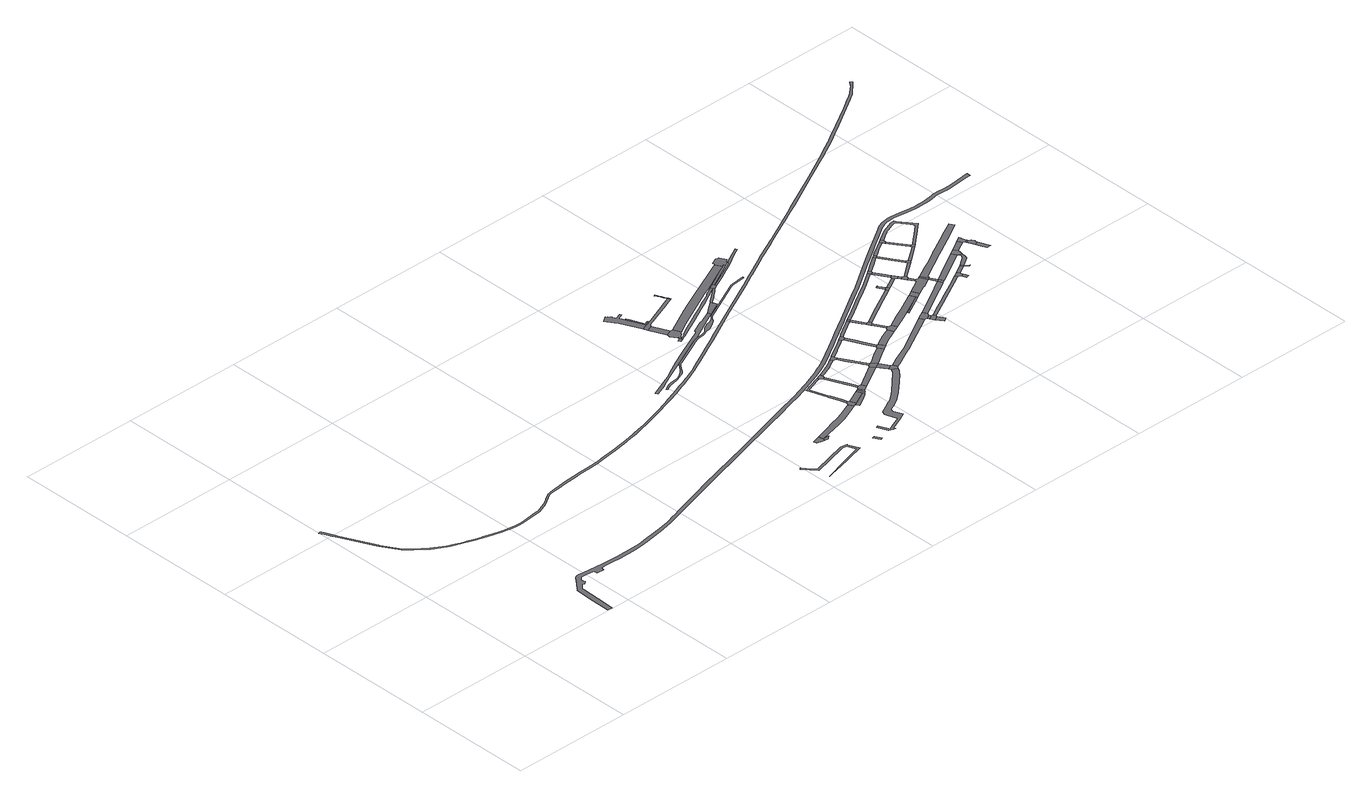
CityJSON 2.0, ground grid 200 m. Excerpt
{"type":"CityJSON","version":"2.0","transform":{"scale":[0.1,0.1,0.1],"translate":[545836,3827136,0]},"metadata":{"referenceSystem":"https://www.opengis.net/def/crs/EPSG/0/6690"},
"CityObjects":{
"road1":{"type":"Road","geometry":[{"type":"MultiSurface","lod":"1","boundaries":[[[0,1,2,3,4,5,6,7,8,9,10,11,12,13,14,15,16,17,18,19,20,21,22,23,24]]]}]},
"road2":{"type":"Road","geometry":[{"type":"MultiSurface","lod":"1","boundaries":[[[25,26,27,28,29,30,31]]]}]},
"road3":{"type":"Road","geometry":[{"type":"MultiSurface","lod":"1","boundaries":[[[32,33,31,30]]]}]},
"road4":{"type":"Road","attributes":{"RoadStructureAttribute.sectionType":"1"},"geometry":[{"type":"MultiSurface","lod":"1","boundaries":[[[34,35,36,37]]]}]},
"road5":{"type":"Road","attributes":{"RoadStructureAttribute.sectionType":"1"},"geometry":[{"type":"MultiSurface","lod":"1","boundaries":[[[38,39,40,41,42,43,44,25,31,45,46,47,48,49,50,51]]]}]},
"road6":{"type":"Road","attributes":{"RoadStructureAttribute.sectionType":"1"},"geometry":[{"type":"MultiSurface","lod":"1","boundaries":[[[52,53,54,55,56,57,58,59,60,61,62,63,64,65,66,67,68,69,70,71,72,73,74,75,76,77,78,79,80,81,82,83,84,85,86,87,88,89,90,91,92,93,94,95,96,97,98,99,100,101,102,103,104,105,106,107,108,109,110,111,112,113,114,115,116,117,118,119,120,121,122,123,124,125,126,127,128,129,130,131,132,133,134,135,136,137,138,139,140,141,142,143,144,145,146,147,148,149,150,151,152,153,154,155,156,157,158,159,160,161,162,163,164,165,166,167,168,169,170,171,172,173,174,175,176,177,178,179,180,181,182,183,184,185,186,187,188,189,190,191,192,193,194,195,196,197,198,199,200,201,202,203,204,205,206,207,208,209,210,211,212,213,214,215,216,217,218,219,220,221,222,223,224,225,226,227]]]}]},
"road7":{"type":"Road","attributes":{"RoadStructureAttribute.sectionType":"1"},"geometry":[{"type":"MultiSurface","lod":"1","boundaries":[[[228,229,230,231,232,233,234,235,236,237,238,239,240,241,242,243,244,245,246,247,248,249,250,251,252,253]]]}]},
"road8":{"type":"Road","attributes":{"RoadStructureAttribute.sectionType":"1"},"geometry":[{"type":"MultiSurface","lod":"1","boundaries":[[[254,255,256,257,258,259,260,261,262,263,264,265,266,267,268,269,270,271,272,273,274,275,276,277,278,279,280,281,282,283,284,285,286,287,288,289,290,291,292,293,294,295,296,297,298,299,300,301,302,303,304,305,306,307,308,309,310,311,312,313,314,315,316,317,318,319,320,321,322,323,324,325,326,327,328,329,330,331,332,333,334,335,336,337,338,339,340,341,342,343,344,345,346,347,348,349,350,351,352,353,354,355,356,357,358,359,360,361,362,363,364,365,366,367,368,369,370,371,372,373,374,375,376,377,378,379,380,381,382,383,384,385,386,387,388,389,390,391,392,393,394,395,396,397,398,399,400,401,402,403,404,405,406,407,408,409,410,411,412,413,414,415,416,417,418,419,420,421,422,423,424,425,426,427,428,429,430,431,432,433,434,435,436,437,438,439,440,441,442,443,444,445,446,447,448,449,450,451,452,453,454,455,456,457,458,459,460,461,462,463,464,465,466,467,468]]]}]},
"road9":{"type":"Road","geometry":[{"type":"MultiSurface","lod":"1","boundaries":[[[469,470,38,51,471,472]]]}]},
"road10":{"type":"Road","attributes":{"RoadStructureAttribute.sectionType":"1"},"geometry":[{"type":"MultiSurface","lod":"1","boundaries":[[[473,474,475,476,477,478,479,470,469,480,481,482,483,484,485,486]]]}]},
"road11":{"type":"Road","geometry":[{"type":"MultiSurface","lod":"1","boundaries":[[[487,488,489,490,491,492,493]]]}]},
"road12":{"type":"Road","geometry":[{"type":"MultiSurface","lod":"1","boundaries":[[[494,495,496,497,498,499,500,501,502,503,504,505,506,507,508,509,510,511,512,513,514,515,516,517,518]]]}]},
"road13":{"type":"Road","attributes":{"RoadStructureAttribute.sectionType":"1"},"geometry":[{"type":"MultiSurface","lod":"1","boundaries":[[[519,472,471,520]]]}]},
"road14":{"type":"Road","geometry":[{"type":"MultiSurface","lod":"1","boundaries":[[[521,522,523,524,525,526]]]}]},
"road15":{"type":"Road","geometry":[{"type":"MultiSurface","lod":"1","boundaries":[[[527,528,529,530]]]}]},
"road16":{"type":"Road","geometry":[{"type":"MultiSurface","lod":"1","boundaries":[[[530,529,531,532,533,534,535,536,537,538,521,526,539,540,541,542,543,544,545,546,547]]]}]},
"road17":{"type":"Road","geometry":[{"type":"MultiSurface","lod":"1","boundaries":[[[548,549,550,551,552,553,554,555]]]}]},
"road18":{"type":"Road","geometry":[{"type":"MultiSurface","lod":"1","boundaries":[[[556,519,520,487,493,557,558]]]}]},
"road19":{"type":"Road","geometry":[{"type":"MultiSurface","lod":"1","boundaries":[[[559,560,473,486,561,562,563]]]}]},
"road20":{"type":"Road","attributes":{"RoadStructureAttribute.sectionType":"1"},"geometry":[{"type":"MultiSurface","lod":"1","boundaries":[[[564,565,566,567,568,569,570,571,572,573,574,575,576,577,578,579,580,581,582,583,584,585,586,587,588,589,590,591,592,593,594,595,596,597,598]]]}]},
"road21":{"type":"Road","attributes":{"RoadStructureAttribute.sectionType":"1"},"geometry":[{"type":"MultiSurface","lod":"1","boundaries":[[[599,556,558,600]]]}]},
"road22":{"type":"Road","attributes":{"RoadStructureAttribute.sectionType":"1"},"geometry":[{"type":"MultiSurface","lod":"1","boundaries":[[[601,602,603,604,562,561,605,606,607,608,609,610]]]}]},
"road23":{"type":"Road","geometry":[{"type":"MultiSurface","lod":"1","boundaries":[[[610,609,599,600,611,612]]]}]},
"road24":{"type":"Road","geometry":[{"type":"MultiSurface","lod":"1","boundaries":[[[613,614,615,616,617,618,619,620,621,622,623,624,625,626,627,628,629,630,631,632,633,634,635,636,637,638,639,640,641,642,643,644,645,646,647,648,649,650,651,652,653,654,655,656,657,658,659,660,661,662,663,664,665,666,667,668,669,670,671,672,673,674,675,676,677,678,679,680,681,682,683,684,685,686,687,688]]]}]},
"road25":{"type":"Road","attributes":{"RoadStructureAttribute.sectionType":"1"},"geometry":[{"type":"MultiSurface","lod":"1","boundaries":[[[689,690,511,510,691,528,527,692,693,694,695]]]}]},
"road26":{"type":"Road","attributes":{"RoadStructureAttribute.sectionType":"1"},"geometry":[{"type":"MultiSurface","lod":"1","boundaries":[[[696,697,698,699,700,559,563,701,702,703,704,705,706]]]}]},
"road27":{"type":"Road","attributes":{"RoadStructureAttribute.sectionType":"1"},"geometry":[{"type":"MultiSurface","lod":"1","boundaries":[[[707,708,612,611,709]]]}]},
"road28":{"type":"Road","geometry":[{"type":"MultiSurface","lod":"1","boundaries":[[[710,711,696,706,712,713,714,715]]]}]},
"road29":{"type":"Road","attributes":{"RoadStructureAttribute.sectionType":"1"},"geometry":[{"type":"MultiSurface","lod":"1","boundaries":[[[716,717,718,719,720,721,722,723,724,725,726,727,728,729,730,731,732,525,524,733,734,735,736,737,738,739,740,741,742,743,744,745,746,747,748,749]]]}]},
"road30":{"type":"Road","attributes":{"RoadStructureAttribute.sectionType":"1"},"geometry":[{"type":"MultiSurface","lod":"1","boundaries":[[[750,751,752,753,754,755,713,712,756,757,758,759,760,761,762,763]]]}]},
"road31":{"type":"Road","geometry":[{"type":"MultiSurface","lod":"1","boundaries":[[[764,765,766,767,768,769,770,771,772,773,774,775,776,689,777]]]}]},
"road32":{"type":"Road","geometry":[{"type":"MultiSurface","lod":"1","boundaries":[[[763,762,707,709,778,779]]]}]},
"road33":{"type":"Road","geometry":[{"type":"MultiSurface","lod":"1","boundaries":[[[777,689,695,780,781]]]}]},
"road34":{"type":"Road","attributes":{"function":"1","RoadStructureAttribute.sectionType":"6"},"geometry":[{"type":"MultiSurface","lod":"1","boundaries":[[[778,709,782,783]]]}]},
"road35":{"type":"Road","geometry":[{"type":"MultiSurface","lod":"1","boundaries":[[[783,782,564,598,784,785,786]]]}]},
"road36":{"type":"Road","attributes":{"RoadStructureAttribute.sectionType":"1"},"geometry":[{"type":"MultiSurface","lod":"1","boundaries":[[[787,788,789,790,791,710,715,792,793,794,795,796]]]}]},
"road37":{"type":"Road","geometry":[{"type":"MultiSurface","lod":"1","boundaries":[[[797,798,228,253,799,800,801,802,803]]]}]},
"road38":{"type":"Road","attributes":{"RoadStructureAttribute.sectionType":"1"},"geometry":[{"type":"MultiSurface","lod":"1","boundaries":[[[804,805,806,807,808,809,810,811,812,813,814,547,546,815,816,817,818,819,820,821,822,823,824]]]}]},
"road39":{"type":"Road","attributes":{"RoadStructureAttribute.sectionType":"1"},"geometry":[{"type":"MultiSurface","lod":"1","boundaries":[[[825,826,827,828,829,830,779,778,831,832]]]}]},
"road40":{"type":"Road","geometry":[{"type":"MultiSurface","lod":"1","boundaries":[[[833,787,796,834,835,836]]]}]},
"road41":{"type":"Road","attributes":{"RoadStructureAttribute.sectionType":"1"},"geometry":[{"type":"MultiSurface","lod":"1","boundaries":[[[749,837,838,839,840,841,842,843,844,797,803,845,846,847,848,849,850,851,852,853,854,855]]]}]},
"road42":{"type":"Road","attributes":{"RoadStructureAttribute.sectionType":"1"},"geometry":[{"type":"MultiSurface","lod":"1","boundaries":[[[856,857,858,835,834,859,860,861,862,863]]]}]},
"road43":{"type":"Road","geometry":[{"type":"MultiSurface","lod":"1","boundaries":[[[863,862,825,832,864,865]]]}]},
"road44":{"type":"Road","attributes":{"RoadStructureAttribute.sectionType":"1"},"geometry":[{"type":"MultiSurface","lod":"1","boundaries":[[[866,867,868,869,833,836,870,871,872,873]]]}]},
"road45":{"type":"Road","geometry":[{"type":"MultiSurface","lod":"1","boundaries":[[[874,716,749,855,875,876,877,878,879]]]}]},
"road46":{"type":"Road","attributes":{"RoadStructureAttribute.sectionType":"1"},"geometry":[{"type":"MultiSurface","lod":"1","boundaries":[[[880,881,882,883,865,864,884,885,886,887,888,889,890]]]}]},
"road47":{"type":"Road","attributes":{"function":"1"},"geometry":[{"type":"MultiSurface","lod":"1","boundaries":[[[891,892,893,894,895,786,785,896,897,898,899,900]]]}]},
"road48":{"type":"Road","geometry":[{"type":"MultiSurface","lod":"1","boundaries":[[[901,866,873,902]]]}]},
"road49":{"type":"Road","attributes":{"RoadStructureAttribute.sectionType":"1"},"geometry":[{"type":"MultiSurface","lod":"1","boundaries":[[[902,873,903,904,905]]]}]},
"road50":{"type":"Road","geometry":[{"type":"MultiSurface","lod":"1","boundaries":[[[905,904,906,907,908,909]]]}]},
"road51":{"type":"Road","attributes":{"RoadStructureAttribute.sectionType":"1"},"geometry":[{"type":"MultiSurface","lod":"1","boundaries":[[[910,911,912,913,874,879,914,915]]]}]},
"road52":{"type":"Road","attributes":{"RoadStructureAttribute.sectionType":"1"},"geometry":[{"type":"MultiSurface","lod":"1","boundaries":[[[916,907,906,917,918,919,920]]]}]},
"road53":{"type":"Road","geometry":[{"type":"MultiSurface","lod":"1","boundaries":[[[921,920,919,922,880,890,923,924,925,926]]]}]},
"road54":{"type":"Road","attributes":{"RoadStructureAttribute.sectionType":"1"},"geometry":[{"type":"MultiSurface","lod":"1","boundaries":[[[927,928,929,930,931,932,933,934,877,876,935,936,937,938,939,940,941,942,943,944,945,946]]]}]},
"road55":{"type":"Road","geometry":[{"type":"MultiSurface","lod":"1","boundaries":[[[947,948,949,950,951,804,824,952,910,915,953,954,955,956,957,958,959,960]]]}]},
"road56":{"type":"Road","attributes":{"RoadStructureAttribute.sectionType":"1"},"geometry":[{"type":"MultiSurface","lod":"1","boundaries":[[[961,962,963,964,909,908,965,966,967]]]}]},
"road57":{"type":"Road","attributes":{"RoadStructureAttribute.sectionType":"1"},"geometry":[{"type":"MultiSurface","lod":"1","boundaries":[[[968,969,970,971,972,973,901,902,974,975,976,977,978,979]]]}]},
"road58":{"type":"Road","attributes":{"RoadStructureAttribute.sectionType":"1"},"geometry":[{"type":"MultiSurface","lod":"1","boundaries":[[[980,981,982,983,984,985,926,925,986,987,988,989,990,991]]]}]},
"road59":{"type":"Road","geometry":[{"type":"MultiSurface","lod":"1","boundaries":[[[992,993,891,900,994,995,996]]]}]},
"road60":{"type":"Road","attributes":{"function":"1","RoadStructureAttribute.sectionType":"6"},"geometry":[{"type":"MultiSurface","lod":"1","boundaries":[[[997,998,999,1000]]]}]},
"road61":{"type":"Road","attributes":{"RoadStructureAttribute.sectionType":"1"},"geometry":[{"type":"MultiSurface","lod":"1","boundaries":[[[1001,995,994,1002,1003]]]}]},
"road62":{"type":"Road","geometry":[{"type":"MultiSurface","lod":"1","boundaries":[[[1004,1005,1003,1002,1006,1007,1008,1009,1010,1011]]]}]},
"road63":{"type":"Road","attributes":{"RoadStructureAttribute.sectionType":"1"},"geometry":[{"type":"MultiSurface","lod":"1","boundaries":[[[1012,1013,1007,1006]]]}]},
"road64":{"type":"Road","geometry":[{"type":"MultiSurface","lod":"1","boundaries":[[[1014,991,997,1000]]]}]},
"road65":{"type":"Road","geometry":[{"type":"MultiSurface","lod":"1","boundaries":[[[1015,1016,1017,1018,1019,1020]]]}]},
"road66":{"type":"Road","geometry":[{"type":"MultiSurface","lod":"1","boundaries":[[[1020,1019,961,967,1021,1022]]]}]},
"road67":{"type":"Road","geometry":[{"type":"MultiSurface","lod":"1","boundaries":[[[1023,980,991,1014,1024]]]}]},
"road68":{"type":"Road","attributes":{"function":"1","RoadStructureAttribute.sectionType":"6"},"geometry":[{"type":"MultiSurface","lod":"1","boundaries":[[[1025,1026,1027,1028,1029,992,996,1030,1031,1032,1033,1034,1035]]]}]},
"road69":{"type":"Road","attributes":{"RoadStructureAttribute.sectionType":"1"},"geometry":[{"type":"MultiSurface","lod":"1","boundaries":[[[1036,1037,1022,1021,1038,1039]]]}]},
"road70":{"type":"Road","geometry":[{"type":"MultiSurface","lod":"1","boundaries":[[[1040,968,979,1041,1042,1043]]]}]},
"road71":{"type":"Road","attributes":{"RoadStructureAttribute.sectionType":"1"},"geometry":[{"type":"MultiSurface","lod":"1","boundaries":[[[1044,1045,1042,1041,1046,1047,1048]]]}]},
"road72":{"type":"Road","attributes":{"RoadStructureAttribute.sectionType":"1"},"geometry":[{"type":"MultiSurface","lod":"1","boundaries":[[[1049,1050,1051,1052,1053,1054,1055,1056,1011,1010,1057,1058,1059,1060]]]}]},
"road73":{"type":"Road","geometry":[{"type":"MultiSurface","lod":"1","boundaries":[[[1061,1062,1063,1064,1065,1066,1023,1024,1067,1068,1069]]]}]},
"road74":{"type":"Road","geometry":[{"type":"MultiSurface","lod":"1","boundaries":[[[1048,1047,1070,1036,1039,1071,1072]]]}]},
"road75":{"type":"Road","attributes":{"RoadStructureAttribute.sectionType":"1"},"geometry":[{"type":"MultiSurface","lod":"1","boundaries":[[[1072,1071,1073,1074]]]}]},
"road76":{"type":"Road","geometry":[{"type":"MultiSurface","lod":"1","boundaries":[[[1074,1073,1075,1076,1077,1078]]]}]},
"road77":{"type":"Road","attributes":{"RoadStructureAttribute.sectionType":"1"},"geometry":[{"type":"MultiSurface","lod":"1","boundaries":[[[1076,1075,1064,1063]]]}]},
"road78":{"type":"Road","attributes":{"RoadStructureAttribute.sectionType":"1"},"geometry":[{"type":"MultiSurface","lod":"1","boundaries":[[[1079,1080,1040,1043,1081,1082]]]}]},
"road79":{"type":"Road","geometry":[{"type":"MultiSurface","lod":"1","boundaries":[[[1083,1061,1069,1084,1085]]]}]},
"road80":{"type":"Road","geometry":[{"type":"MultiSurface","lod":"1","boundaries":[[[1084,1069,1086,1025,1087]]]}]},
"road81":{"type":"Road","geometry":[{"type":"MultiSurface","lod":"1","boundaries":[[[1087,1025,1035,1088]]]}]},
"road82":{"type":"Road","attributes":{"RoadStructureAttribute.sectionType":"1"},"geometry":[{"type":"MultiSurface","lod":"1","boundaries":[[[1089,1090,1078,1077,1091,1092]]]}]},
"road83":{"type":"Road","geometry":[{"type":"MultiSurface","lod":"1","boundaries":[[[1093,1079,1082,1094,1095]]]}]},
"road84":{"type":"Road","attributes":{"RoadStructureAttribute.sectionType":"1"},"geometry":[{"type":"MultiSurface","lod":"1","boundaries":[[[1096,1094,1082,1097,1098,1099]]]}]},
"road85":{"type":"Road","geometry":[{"type":"MultiSurface","lod":"1","boundaries":[[[1099,1098,1089,1092,1100,1101,1102]]]}]},
"road86":{"type":"Road","attributes":{"RoadStructureAttribute.sectionType":"1"},"geometry":[{"type":"MultiSurface","lod":"1","boundaries":[[[1103,1104,1105,1106,1093,1095,1107,1108,1109,1110]]]}]},
"road87":{"type":"Road","geometry":[{"type":"MultiSurface","lod":"1","boundaries":[[[1111,1112,1049,1060,1113,1114,1115,1116,1117,1118,1119,1120,1121]]]}]},
"road88":{"type":"Road","attributes":{"RoadStructureAttribute.sectionType":"1"},"geometry":[{"type":"MultiSurface","lod":"1","boundaries":[[[1122,1123,1124,1117,1116]]]}]},
"road89":{"type":"Road","attributes":{"function":"1","RoadStructureAttribute.sectionType":"6"},"geometry":[{"type":"MultiSurface","lod":"1","boundaries":[[[1125,1126,1127,1087,1088,1128,1129,1130]]]}]},
"road90":{"type":"Road","attributes":{"RoadStructureAttribute.sectionType":"1"},"geometry":[{"type":"MultiSurface","lod":"1","boundaries":[[[1131,1132,1102,1101,1133,1134]]]}]},
"road91":{"type":"Road","attributes":{"RoadStructureAttribute.sectionType":"1"},"geometry":[{"type":"MultiSurface","lod":"1","boundaries":[[[1135,1136,1111,1121,1137]]]}]},
"road92":{"type":"Road","geometry":[{"type":"MultiSurface","lod":"1","boundaries":[[[1138,1103,1110,1139,1140,1141]]]}]},
"road93":{"type":"Road","geometry":[{"type":"MultiSurface","lod":"1","boundaries":[[[1142,1135,1137,1143]]]}]},
"road94":{"type":"Road","attributes":{"RoadStructureAttribute.sectionType":"1"},"geometry":[{"type":"MultiSurface","lod":"1","boundaries":[[[1144,1140,1139,1145,1146,1147]]]}]},
"road95":{"type":"Road","geometry":[{"type":"MultiSurface","lod":"1","boundaries":[[[1148,1149,1143,1137]]]}]},
"road96":{"type":"Road","geometry":[{"type":"MultiSurface","lod":"1","boundaries":[[[1147,1146,1131,1134,1150,1151]]]}]},
"road97":{"type":"Road","attributes":{"RoadStructureAttribute.sectionType":"1"},"geometry":[{"type":"MultiSurface","lod":"1","boundaries":[[[1152,1153,1154,1155,1156,1157,1158,1142,1143,1159,1160,1161]]]}]},
"road98":{"type":"Road","attributes":{"RoadStructureAttribute.sectionType":"1"},"geometry":[{"type":"MultiSurface","lod":"1","boundaries":[[[1162,1163,1164,1165,1166,1167,1168,1169,1170,1171,1083,1085,1172,1173,1174,1175,1176,1177,1178]]]}]},
"road99":{"type":"Road","geometry":[{"type":"MultiSurface","lod":"1","boundaries":[[[1179,1125,1130,1180,1181,1152,1161,1182,1183]]]}]},
"road100":{"type":"Road","attributes":{"RoadStructureAttribute.sectionType":"1"},"geometry":[{"type":"MultiSurface","lod":"1","boundaries":[[[1184,1185,1186,1187,1188,1189,1190,1191,1192,1193,1194,1195,1196,1197,1198,1199,1138,1141,1200,1201,1202,1203,1204,1205,1206,1207,1208,1209,1210,1211,1212,1213,1214,1215,1151,1150]]]}]},
"road101":{"type":"Road","geometry":[{"type":"MultiSurface","lod":"1","boundaries":[[[1216,1217,1179,1183,1218]]]}]},
"road102":{"type":"Road","geometry":[{"type":"MultiSurface","lod":"1","boundaries":[[[1219,1216,1218,1220,1221,1222,1223,1224,1225,1226]]]}]},
"road103":{"type":"Road","geometry":[{"type":"MultiSurface","lod":"1","boundaries":[[[1222,1221,1227,1228]]]}]},
"road104":{"type":"Road","geometry":[{"type":"MultiSurface","lod":"1","boundaries":[[[1229,1228,1227,1230,1231,1232,1233,1234]]]}]},
"road105":{"type":"Road","attributes":{"RoadStructureAttribute.sectionType":"1"},"geometry":[{"type":"MultiSurface","lod":"1","boundaries":[[[1235,1236,1237,1231,1230]]]}]}
},
"vertices":[
[6053,539,0],[6074,513,0],[6136,438,0],[6731,607,0],[6764,617,0],[6776,614,0],[6834,600,0],[6888,463,0],[6482,339,0],[6354,299,0],[6348,297,0],[6223,259,0],[6146,235,0],[6390,299,0],[6398,301,0],[6938,441,0],[6861,626,0],[6859,630,0],[6761,651,0],[6466,569,0],[6148,480,0],[6112,518,0],[6085,547,0],[5987,664,0],[5962,646,0],
[6697,1040,0],[6562,999,0],[6576,952,0],[6591,950,0],[6664,930,0],[6704,923,0],[6718,968,0],
[6764,911,0],[6826,965,0],
[7292,391,0],[7333,413,0],[7278,516,0],[7236,501,0],
[7547,1329,0],[7517,1319,0],[7311,1229,0],[7218,1196,0],[7066,1152,0],[6937,1111,0],[6767,1061,0],[6995,1031,0],[7112,1060,0],[7177,1078,0],[7279,1112,0],[7376,1152,0],[7501,1209,0],[7585,1247,0],
[12685,4285,0],[12669,4281,0],[12404,4252,0],[12286,4239,0],[12197,4239,0],[12080,4247,0],[12035,4248,0],[11995,4247,0],[11954,4241,0],[11836,4221,0],[11753,4213,0],[11681,4211,0],[11630,4212,0],[11617,4212,0],[11519,4219,0],[11428,4228,0],[11325,4244,0],[11189,4257,0],[11133,4259,0],[11087,4256,0],[11040,4249,0],[11003,4240,0],[10963,4228,0],[10923,4212,0],[10883,4191,0],[10824,4153,0],[10766,4115,0],[10493,3937,0],[10415,3886,0],[10209,3752,0],[10120,3692,0],[9614,3347,0],[9509,3281,0],[8934,2920,0],[8892,2894,0],[8638,2736,0],[8524,2664,0],[8333,2543,0],[8274,2507,0],[8172,2443,0],[8035,2362,0],[7891,2284,0],[7865,2273,0],[7734,2214,0],[7597,2158,0],[7473,2112,0],[7405,2086,0],[7305,2052,0],[7134,1999,0],[7075,1981,0],[7049,1974,0],[6842,1913,0],[6744,1885,0],[6328,1767,0],[5742,1593,0],[4761,1310,0],[4520,1240,0],[4335,1187,0],[4147,1127,0],[4064,1100,0],[3906,1053,0],[3888,1048,0],[3730,1000,0],[3489,949,0],[3186,901,0],[3064,884,0],[2940,874,0],[2628,867,0],[2496,873,0],[2366,881,0],[2017,911,0],[1930,921,0],[1915,920,0],[1898,921,0],[1876,915,0],[1853,901,0],[1848,895,0],[1806,845,0],[1678,691,0],[1661,661,0],[1648,660,0],[1635,315,0],[1624,12,0],[1705,9,0],[1707,68,0],[1716,312,0],[1726,607,0],[1730,641,0],[1805,716,0],[1808,720,0],[1837,701,0],[1876,735,0],[1865,762,0],[1866,802,0],[1897,838,0],[1918,847,0],[1938,852,0],[2012,844,0],[2056,840,0],[2135,829,0],[2144,814,0],[2144,804,0],[2143,769,0],[2266,761,0],[2267,766,0],[2275,821,0],[2362,824,0],[2488,815,0],[2628,810,0],[2943,819,0],[3070,830,0],[3194,846,0],[3499,894,0],[3744,947,0],[3903,995,0],[3915,998,0],[4081,1047,0],[4165,1074,0],[4351,1134,0],[4540,1189,0],[4787,1260,0],[5758,1540,0],[6343,1714,0],[6808,1846,0],[6857,1860,0],[7073,1923,0],[7096,1930,0],[7150,1946,0],[7323,2000,0],[7423,2034,0],[7499,2062,0],[7617,2107,0],[7756,2163,0],[7895,2225,0],[7916,2235,0],[8063,2314,0],[8201,2396,0],[8309,2463,0],[8363,2497,0],[8524,2598,0],[8667,2689,0],[8898,2833,0],[8963,2873,0],[9525,3226,0],[9644,3300,0],[10147,3643,0],[10239,3706,0],[10447,3841,0],[10513,3884,0],[10797,4068,0],[10850,4103,0],[10911,4144,0],[10946,4162,0],[10981,4176,0],[11017,4187,0],[11050,4194,0],[11093,4201,0],[11134,4204,0],[11186,4202,0],[11318,4189,0],[11421,4173,0],[11514,4164,0],[11540,4162,0],[11615,4157,0],[11681,4156,0],[11756,4158,0],[11843,4166,0],[11962,4186,0],[12000,4191,0],[12035,4193,0],[12077,4192,0],[12169,4185,0],[12195,4184,0],[12289,4184,0],[12615,4219,0],[12686,4221,0],
[7684,4323,0],[7651,4301,0],[7530,4246,0],[7496,4234,0],[7447,4226,0],[7250,4134,0],[7242,4098,0],[7223,4084,0],[6789,3880,0],[6688,3836,0],[6519,3750,0],[6281,3622,0],[6195,3576,0],[6067,3519,0],[5791,3402,0],[5808,3363,0],[5998,3440,0],[6049,3470,0],[6250,3571,0],[6512,3694,0],[7054,3959,0],[7124,3981,0],[7154,3989,0],[7189,4006,0],[7536,4188,0],[7708,4274,0],
[13055,7055,0],[13054,7054,0],[13049,7045,0],[12990,6967,0],[12933,6913,0],[12861,6853,0],[12829,6827,0],[12746,6771,0],[12732,6762,0],[12546,6640,0],[12175,6416,0],[11994,6304,0],[11846,6216,0],[11803,6190,0],[11621,6086,0],[11486,6010,0],[11440,5984,0],[11209,5859,0],[11022,5760,0],[10376,5424,0],[10206,5336,0],[10014,5236,0],[9993,5225,0],[9617,5032,0],[9565,5006,0],[9436,4941,0],[9165,4807,0],[9073,4759,0],[8767,4598,0],[8729,4578,0],[8528,4472,0],[8396,4402,0],[7897,4149,0],[7335,3859,0],[7246,3813,0],[7061,3719,0],[6976,3675,0],[6765,3566,0],[6736,3551,0],[6658,3510,0],[6549,3451,0],[6495,3428,0],[6380,3380,0],[6350,3367,0],[6235,3323,0],[6156,3295,0],[5979,3228,0],[5809,3166,0],[5720,3133,0],[5483,3058,0],[5299,3001,0],[5164,2960,0],[5032,2930,0],[5027,2929,0],[4890,2895,0],[4765,2869,0],[4600,2840,0],[4401,2805,0],[4131,2765,0],[4036,2749,0],[4030,2749,0],[3917,2743,0],[3913,2743,0],[3636,2727,0],[3549,2722,0],[3412,2710,0],[3252,2694,0],[3142,2680,0],[3055,2669,0],[3013,2656,0],[2993,2651,0],[2970,2639,0],[2953,2628,0],[2901,2598,0],[2839,2552,0],[2779,2519,0],[2714,2491,0],[2652,2463,0],[2607,2450,0],[2565,2445,0],[2487,2436,0],[2240,2401,0],[2163,2401,0],[2128,2403,0],[2000,2421,0],[1980,2426,0],[1892,2448,0],[1752,2486,0],[1612,2524,0],[1579,2532,0],[1494,2556,0],[1369,2598,0],[1330,2612,0],[1251,2641,0],[1243,2644,0],[1170,2671,0],[1118,2698,0],[1085,2715,0],[874,2833,0],[690,2981,0],[579,3090,0],[477,3249,0],[411,3368,0],[400,3394,0],[156,3927,0],[120,4006,0],[57,4143,0],[51,4157,0],[41,4177,0],[36,4192,0],[2,4177,0],[19,4139,0],[26,4123,0],[90,3988,0],[126,3912,0],[372,3389,0],[386,3358,0],[455,3236,0],[557,3077,0],[673,2958,0],[859,2810,0],[1070,2690,0],[1108,2670,0],[1163,2646,0],[1243,2616,0],[1246,2616,0],[1303,2595,0],[1361,2573,0],[1484,2531,0],[1579,2505,0],[1585,2503,0],[1742,2456,0],[1888,2423,0],[1970,2406,0],[2000,2399,0],[2123,2378,0],[2161,2376,0],[2243,2379,0],[2485,2406,0],[2565,2412,0],[2618,2420,0],[2665,2436,0],[2735,2466,0],[2797,2502,0],[2854,2535,0],[2923,2578,0],[2971,2609,0],[2988,2619,0],[3005,2626,0],[3033,2634,0],[3080,2637,0],[3148,2645,0],[3258,2656,0],[3417,2673,0],[3552,2682,0],[3642,2688,0],[3917,2705,0],[3928,2706,0],[4022,2711,0],[4047,2715,0],[4139,2730,0],[4416,2770,0],[4608,2802,0],[4773,2834,0],[4910,2865,0],[5037,2899,0],[5070,2907,0],[5177,2933,0],[5311,2972,0],[5496,3028,0],[5725,3101,0],[5822,3129,0],[5989,3191,0],[6171,3260,0],[6236,3283,0],[6363,3334,0],[6395,3349,0],[6507,3399,0],[6562,3424,0],[6676,3480,0],[6753,3518,0],[6783,3533,0],[6997,3641,0],[7071,3679,0],[7272,3780,0],[7352,3822,0],[7912,4122,0],[8417,4372,0],[8528,4431,0],[8732,4540,0],[8785,4568,0],[9084,4723,0],[9182,4774,0],[9452,4912,0],[9580,4978,0],[9636,5006,0],[10011,5195,0],[10026,5203,0],[10223,5304,0],[10394,5391,0],[11038,5730,0],[11209,5819,0],[11458,5952,0],[11532,5992,0],[11642,6051,0],[11828,6153,0],[11889,6190,0],[12014,6267,0],[12201,6381,0],[12566,6607,0],[12755,6732,0],[12794,6756,0],[12857,6795,0],[13076,7016,0],[13079,7019,0],
[7604,1390,0],[7569,1377,0],[7667,1285,0],[7624,1377,0],
[7679,2094,0],[7639,2079,0],[7512,2037,0],[7371,1991,0],[7476,1666,0],[7481,1650,0],[7540,1467,0],[7574,1479,0],[7514,1658,0],[7508,1676,0],[7408,1975,0],[7524,2012,0],[7648,2053,0],[7690,2068,0],
[7896,1393,0],[7620,1250,0],[7651,1203,0],[7760,1259,0],[7832,1307,0],[7887,1347,0],[7915,1372,0],
[6677,5110,0],[6675,5111,0],[6673,5111,0],[6664,5115,0],[6657,5127,0],[6658,5133,0],[6641,5157,0],[6644,5182,0],[6634,5196,0],[6613,5197,0],[6600,5217,0],[6597,5217,0],[6578,5244,0],[6490,5178,0],[6576,5051,0],[6614,4996,0],[6759,4657,0],[6860,4701,0],[6745,4969,0],[6731,4999,0],[6710,5049,0],[6700,5062,0],[6687,5081,0],[6777,5118,0],[6766,5146,0],
[7856,1482,0],[7891,1405,0],
[6955,4135,0],[6910,4110,0],[6930,4072,0],[6981,4096,0],[6977,4113,0],[6970,4121,0],
[6888,4633,0],[6788,4590,0],[6900,4325,0],[7001,4368,0],
[6908,4307,0],[6895,4269,0],[6963,4166,0],[6973,4171,0],[6982,4177,0],[7011,4193,0],[6962,4142,0],[6957,4136,0],[6973,4124,0],[6974,4125,0],[7026,4179,0],[7059,4196,0],[7056,4204,0],[7052,4215,0],[7089,4236,0],[7102,4243,0],[7040,4355,0],
[6928,4759,0],[6871,4736,0],[6774,4967,0],[6752,5013,0],[6734,5004,0],[6756,4958,0],[6859,4712,0],[6937,4746,0],
[7893,1499,0],[7944,1398,0],[7934,1408,0],
[7768,2127,0],[7732,2115,0],[7733,2031,0],[7772,2049,0],[7783,2085,0],
[8588,1539,0],[8549,1469,0],[8532,1447,0],[8229,1156,0],[8110,1051,0],[8046,1005,0],[7991,977,0],[7892,927,0],[7775,861,0],[7755,802,0],[7771,756,0],[7823,609,0],[7633,520,0],[7565,494,0],[7487,663,0],[7450,647,0],[7519,478,0],[7585,448,0],[7628,449,0],[7618,474,0],[7837,575,0],[7952,632,0],[7898,774,0],[7892,790,0],[7914,833,0],[7992,871,0],[8052,902,0],[8129,952,0],[8184,994,0],[8263,1063,0],[8454,1238,0],[8581,1362,0],[8622,1412,0],[8638,1433,0],[8672,1490,0],
[7918,1510,0],[7967,1428,0],
[7957,1615,0],[7897,1755,0],[7887,1780,0],[7871,1817,0],[7830,1799,0],[7842,1769,0],[7853,1744,0],[7913,1600,0],[7935,1548,0],[7977,1568,0],
[8060,1483,0],[8020,1551,0],
[6009,3366,0],[6030,3376,0],[6075,3392,0],[6142,3407,0],[6220,3421,0],[6249,3429,0],[6352,3471,0],[6380,3486,0],[6409,3507,0],[6433,3530,0],[6459,3561,0],[6505,3630,0],[6523,3655,0],[6546,3674,0],[6575,3689,0],[7002,3895,0],[7062,3921,0],[7117,3942,0],[7166,3956,0],[7226,3963,0],[7261,3965,0],[7288,3971,0],[7354,4004,0],[7434,4015,0],[7515,4061,0],[7605,4124,0],[7636,4178,0],[7651,4194,0],[7668,4210,0],[7702,4231,0],[8243,4494,0],[8363,4553,0],[8397,4565,0],[8433,4575,0],[8651,4599,0],[8651,4618,0],[8431,4596,0],[8400,4589,0],[8364,4576,0],[7872,4333,0],[7691,4244,0],[7665,4230,0],[7642,4209,0],[7622,4188,0],[7600,4166,0],[7585,4157,0],[7560,4144,0],[7535,4137,0],[7496,4134,0],[7404,4086,0],[7350,4026,0],[7333,4015,0],[7309,4003,0],[7275,3993,0],[7256,3989,0],[7186,3986,0],[7148,3981,0],[7123,3974,0],[7074,3953,0],[6552,3700,0],[6526,3683,0],[6509,3667,0],[6492,3645,0],[6443,3578,0],[6408,3542,0],[6370,3509,0],[6340,3490,0],[6309,3474,0],[6267,3459,0],[6229,3450,0],[6134,3437,0],[6099,3430,0],[6064,3418,0],[5990,3379,0],[5967,3371,0],[5985,3348,0],
[7525,4963,0],[6868,4697,0],[6767,4639,0],[6899,4661,0],[7380,4855,0],[7415,4870,0],[7542,4921,0],
[8128,2303,0],[8070,2265,0],[8003,2227,0],[7919,2187,0],[7823,2147,0],[7839,2105,0],[7938,2147,0],[7943,2149,0],[8023,2188,0],[8093,2227,0],[8152,2265,0],
[8412,1798,0],[8337,1751,0],[8463,1724,0],
[8196,2347,0],[8187,2341,0],[8196,2244,0],[8230,2264,0],[8218,2285,0],[8219,2308,0],
[8140,4742,0],[8127,4735,0],[7987,4660,0],[7992,4648,0],[7986,4645,0],[7932,4622,0],[7810,4558,0],[7666,4482,0],[7590,4445,0],[7522,4411,0],[7385,4342,0],[7288,4293,0],[7228,4263,0],[7091,4184,0],[7097,4174,0],[7048,4149,0],[7022,4136,0],[6990,4100,0],[6997,4103,0],[7031,4120,0],[7056,4133,0],[7229,4220,0],[7299,4254,0],[7447,4325,0],[7591,4400,0],[7666,4440,0],[7833,4529,0],[7984,4613,0],[7998,4620,0],[8034,4641,0],[8135,4697,0],[8138,4699,0],[8149,4703,0],[8158,4707,0],
[8462,1856,0],[8441,1893,0],[8432,1909,0],[8399,1968,0],[8388,1987,0],[8339,2073,0],[8259,2131,0],[8303,2050,0],[8307,2041,0],[8354,1960,0],[8389,1899,0],[8398,1882,0],[8429,1828,0],[8472,1848,0],
[7513,5023,0],[7503,5043,0],[7492,5066,0],[7474,5104,0],[7464,5126,0],[7451,5152,0],[7445,5148,0],[7438,5145,0],[7450,5120,0],[7461,5098,0],[7479,5059,0],[7490,5036,0],[7499,5016,0],[7539,4968,0],
[8554,1772,0],[8482,1848,0],
[7556,4926,0],[7540,4967,0],
[8567,1571,0],[8646,1625,0],
[8684,1510,0],[8698,1527,0],[8679,1610,0],
[8557,2573,0],[8524,2550,0],[8467,2513,0],[8335,2430,0],[8318,2420,0],[8341,2382,0],[8362,2395,0],[8491,2475,0],[8524,2497,0],[8582,2536,0],
[7885,4481,0],[7741,4367,0],[7920,4379,0],[7941,4390,0],[7915,4439,0],[7906,4440,0],[7905,4455,0],
[8577,5110,0],[8479,5064,0],[8459,5054,0],[8048,4861,0],[8046,4861,0],[7932,4807,0],[7536,4621,0],[7535,4621,0],[7492,4599,0],[7491,4599,0],[7475,4591,0],[7225,4311,0],[7318,4358,0],[7331,4365,0],[7889,4649,0],[7957,4681,0],[7998,4699,0],[8050,4721,0],[8114,4750,0],[8511,4947,0],[8633,5007,0],
[8810,2054,0],[8775,2034,0],[8655,1962,0],[8648,1957,0],[8622,1939,0],[8554,1891,0],[8748,1897,0],[8863,1971,0],
[8629,2621,0],[8607,2528,0],[8650,2550,0],[8654,2584,0],
[8151,4700,0],[8140,4691,0],[8082,4641,0],[8027,4593,0],[7987,4563,0],[7916,4509,0],[7900,4494,0],[7898,4492,0],[7918,4474,0],[7923,4477,0],[7983,4515,0],[8008,4538,0],[8042,4568,0],[8129,4639,0],[8146,4659,0],[8155,4667,0],[8166,4677,0],[8167,4678,0],[8177,4687,0],
[8822,2180,0],[8755,2331,0],[8731,2383,0],[8710,2304,0],[8733,2253,0],[8766,2182,0],[8814,2081,0],[8854,2109,0],
[8939,2020,0],[8881,2107,0],
[8954,2829,0],[8902,2794,0],[8838,2753,0],[8666,2646,0],[8690,2609,0],[8862,2715,0],[8907,2744,0],[8976,2790,0],
[8221,4785,0],[8189,4697,0],[8250,4727,0],[8233,4743,0],[8235,4756,0],[8235,4758,0],
[9220,2283,0],[9070,2219,0],[8988,2174,0],[8936,2145,0],[8962,2034,0],[9029,2077,0],[9030,2078,0],[9069,2097,0],[9119,2120,0],[9221,2165,0],[9264,2184,0],
[9734,2176,0],[9293,1919,0],[9067,1792,0],[8980,1751,0],[8813,1672,0],[8765,1554,0],[9021,1686,0],[9088,1714,0],[9108,1727,0],[9774,2096,0],
[8989,2850,0],[9012,2811,0],
[9064,2636,0],[9096,2579,0],[9129,2607,0],
[9130,2517,0],[9167,2537,0],[9187,2565,0],[9166,2605,0],
[8663,5021,0],[8638,5008,0],[8514,4941,0],[8310,4833,0],[8652,4980,0],[8677,4993,0],
[9177,2520,0],[9136,2507,0],[9155,2472,0],[9244,2326,0],[9274,2342,0],
[9284,2324,0],[9223,2289,0],[9350,2222,0],[9358,2226,0],[9381,2237,0],[9339,2324,0],
[9056,5191,0],[8777,5048,0],[8774,5043,0],[8766,5031,0],[8743,4998,0],[8666,4959,0],[8641,4946,0],[8240,4746,0],[8420,4809,0],[8581,4893,0],[8650,4927,0],[8676,4940,0],[8716,4960,0],[8783,5001,0],[8794,5008,0],[8798,5011,0],[8865,5056,0],[8942,5099,0],[9007,5130,0],[9069,5166,0],
[8713,5196,0],[8689,5204,0],[8577,5149,0],[8585,5131,0],[8578,5112,0],[8637,5009,0],[8684,4997,0],[8741,5027,0],[8752,5056,0],[8757,5067,0],[8760,5069,0],[8774,5076,0],[8788,5083,0],[8734,5190,0],
[9887,3007,0],[9661,2881,0],[9654,2877,0],[9393,2735,0],[9683,2844,0],[9776,2896,0],[9908,2970,0],
[9967,3472,0],[9743,3315,0],[9536,3189,0],[9463,3144,0],[9266,3020,0],[9073,2898,0],[9096,2860,0],[9290,2982,0],[9487,3106,0],[9549,3144,0],[9768,3278,0],[9993,3436,0],
[10022,2676,0],[9993,2660,0],[9989,2658,0],[9720,2520,0],[9640,2480,0],[9536,2426,0],[9414,2253,0],[9458,2274,0],[9499,2295,0],[9562,2325,0],[9597,2342,0],[10070,2588,0],
[9865,2251,0],[9751,2186,0],[9819,2094,0],[9886,2134,0],[9906,2180,0],
[9785,2425,0],[9719,2388,0],[9728,2371,0],[9795,2408,0],
[9894,2117,0],[9837,2064,0],[9904,2105,0],
[9931,2100,0],[9919,2100,0],[9879,1994,0],[9947,2035,0],[9947,2045,0],[9949,2055,0],[9962,2065,0],[9940,2105,0],
[9948,1880,0],[10011,1923,0],
[10082,2566,0],
[9865,3145,0],[9858,3156,0],[9824,3139,0],[9830,3127,0],[9887,3024,0],[9925,3047,0],
[9954,2996,0],[9932,3035,0],
[10112,2725,0],[10172,2616,0],
[10553,2656,0],[10544,2650,0],[10400,2563,0],[10223,2455,0],[9996,2326,0],[9925,2191,0],[10371,2448,0],[10413,2472,0],[10520,2535,0],[10572,2566,0],[10597,2581,0],
[10138,3154,0],[10114,3140,0],[10029,3037,0],[10166,3115,0],
[10024,3512,0],[10004,3419,0],[10041,3442,0],[10050,3476,0],
[10178,3217,0],[10138,3282,0],[10098,3262,0],[10147,3182,0],[10185,3205,0],
[10823,2589,0],[10744,2545,0],[10712,2527,0],[10610,2469,0],[10386,2349,0],[10242,2268,0],[10129,2207,0],[10026,2151,0],[9982,2075,0],[10239,2215,0],[10824,2534,0],[10847,2546,0],
[10428,2902,0],[10413,2895,0],[10369,2901,0],[10332,2878,0],[10343,2859,0],[10339,2849,0],[10327,2702,0],[10337,2690,0],[10494,2779,0],
[10146,3179,0],[10196,3101,0],[10234,3124,0],
[10226,3051,0],[10264,3074,0],
[10272,2975,0],[10310,2998,0],[10322,3036,0],[10299,3066,0],
[10302,3707,0],[10165,3610,0],[10186,3571,0],[10327,3670,0],
[10453,2916,0],[10525,2797,0],[10520,2807,0],
[10513,2741,0],[10593,2680,0],
[10638,2605,0],
[10565,3272,0],[10380,3129,0],[10393,3090,0],[10589,3241,0],
[10344,3736,0],[10363,3686,0],[10369,3700,0],
[10479,3492,0],[10447,3470,0],[10548,3301,0],[10581,3320,0],
[10609,3257,0],[10635,3277,0],[10612,3308,0],
[10621,3913,0],[10524,3853,0],[10465,3816,0],[10398,3774,0],[10423,3737,0],[10490,3779,0],[10540,3810,0],[10644,3875,0],
[10900,2631,0],[10888,2624,0],[10864,2544,0],[10873,2537,0],[10879,2532,0],[10892,2517,0],[10933,2541,0],[10929,2547,0],[10921,2570,0],[10921,2580,0],[10926,2585,0],
[10920,2445,0],[10972,2463,0],[10949,2512,0],
[11147,3012,0],[10935,2886,0],[10725,2760,0],[10710,2647,0],[10900,2759,0],[11198,2930,0],
[10883,3517,0],[10775,3434,0],[10802,3406,0],[10906,3486,0],
[11039,2714,0],[11000,2688,0],[11068,2671,0],
[10675,3947,0],[10668,3839,0],[10698,3859,0],[10700,3905,0],
[11058,2726,0],[11088,2681,0],
[10793,3716,0],[10764,3695,0],[10870,3536,0],[10900,3556,0],
[11143,2614,0],[11158,2629,0],
[10959,3527,0],[10929,3552,0],
[11225,2915,0],[11231,2898,0],[11231,2880,0],[11226,2863,0],[11216,2842,0],[11189,2822,0],[11129,2774,0],[11246,2789,0],[11265,2840,0],[11274,2903,0],
[11639,3566,0],[11572,3528,0],[11406,3439,0],[11293,3378,0],[11087,3262,0],[10994,3209,0],[10978,3200,0],[10902,3156,0],[10804,3098,0],[10664,3029,0],[10548,2818,0],[10537,2841,0],[11023,3114,0],[11065,3137,0],[11106,3160,0],[11478,3369,0],[11685,3485,0],
[11245,3069,0],[11213,2925,0],[11223,2917,0],[11280,2952,0],[11286,3000,0],
[11029,3590,0],[11144,3694,0],[11337,3868,0],[11288,3936,0],[11244,3997,0],[11149,4129,0],[11134,4147,0],[11122,4151,0],[11107,4151,0],[11070,4147,0],[11061,4143,0],[11018,4126,0],[10916,4086,0],[10871,4064,0],[10850,4054,0],[10774,4008,0],[10797,3970,0],[10871,4015,0],[10891,4024,0],[10934,4045,0],[11035,4085,0],[11067,4096,0],[11096,4100,0],[11113,4099,0],[11125,4096,0],[11211,3978,0],[11249,3925,0],[11272,3893,0],[11270,3859,0],[11116,3720,0],[11021,3635,0],[10934,3557,0],
[11428,3176,0],[11343,3126,0],[11470,3103,0],
[11517,3228,0],[11500,3090,0],[11504,3088,0],[11553,3103,0],[11548,3120,0],[11534,3165,0],[11525,3192,0],[11531,3204,0],
[11514,3066,0],[11559,3086,0],
[11580,3066,0],[11564,2946,0],[11620,2969,0],[11619,2996,0],[11625,3021,0],[11595,3063,0],
[11597,2867,0],[11633,2773,0],[11704,2775,0]
]}
